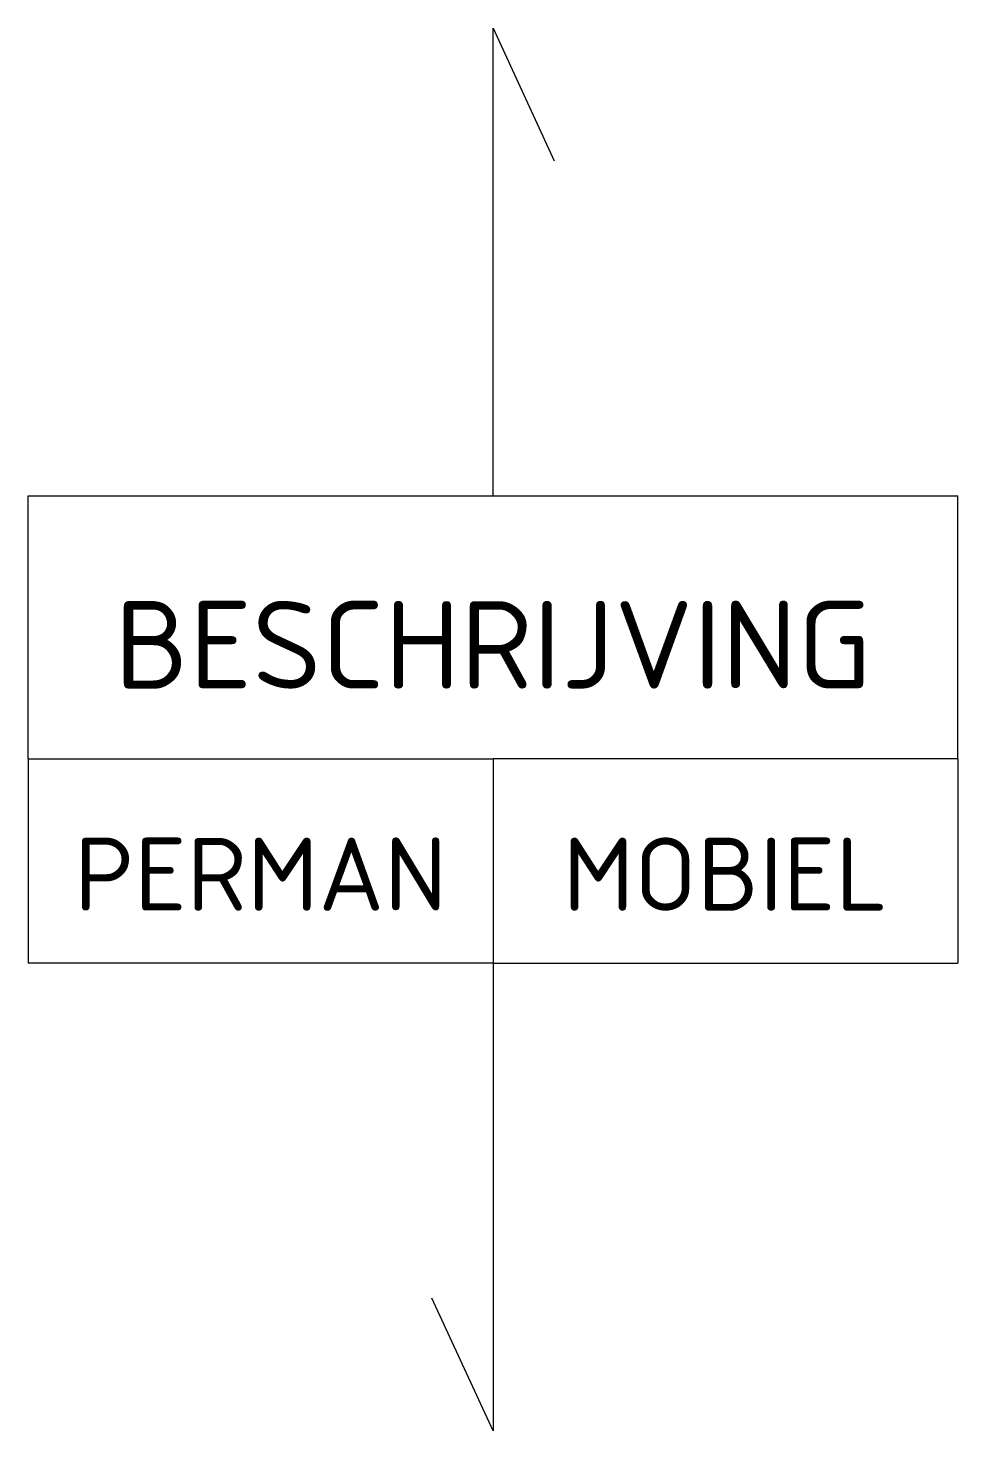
# Model space of a CAD drawing. Header units: millimetres. Extents: x -15.9 to 15.9, y -23 to 25.
import ezdxf
from ezdxf.enums import TextEntityAlignment as Align

# ---------------------------------------------------------------- set-up
doc = ezdxf.new("R2010")
doc.units = ezdxf.units.MM
doc.styles.add('Lab2012', font='isocpeur.ttf')

msp = doc.modelspace()

# ---------------------------------------------------------------- linework, layer by layer
at = {"transparency": 33554687}
for p, q in [((-15.9, 9), (15.9, 9)), ((-15.9, 0), (-15.9, 9)), ((15.9, 0), (15.9, 9)), ((15.9, 0), (15.9, 2.75)), ((-15.9, 0), (0, 0)), ((-15.9, 0), (-15.9, -7)), ((0, 0), (0, -7)), ((15.9, 0), (0, 0)), ((15.9, 0), (15.9, -7)), ((0, -7), (-15.9, -7)), ((0, -7), (15.9, -7)), ((0, -7), (15.9, -7))]:
    msp.add_line(p, q, dxfattribs=at)
for points in [[(0, 9), (0, 25), (2.096, 20.461)], [(0, -7), (0, -23), (-2.096, -18.461)]]:
    msp.add_lwpolyline(points, dxfattribs=at)

# ---------------------------------------------------------------- texts
at = {"color": 2, "transparency": 33554687, "style": 'Lab2012'}
msp.add_attdef('BESCHRIJVING', text='P.V. ??? + ???', height=3, dxfattribs=at).set_placement((0, 2.4), align=Align.CENTER)
at = {"transparency": 33554687, "style": 'Lab2012'}
for tag, p in [('PERMAN', (-7.95, -5.2)), ('MOBIEL', (7.95, -5.2))]:
    msp.add_attdef(tag, text='xxkN/m²', height=2.5, dxfattribs=at).set_placement(p, align=Align.CENTER)

doc.saveas('drawing.dxf')
